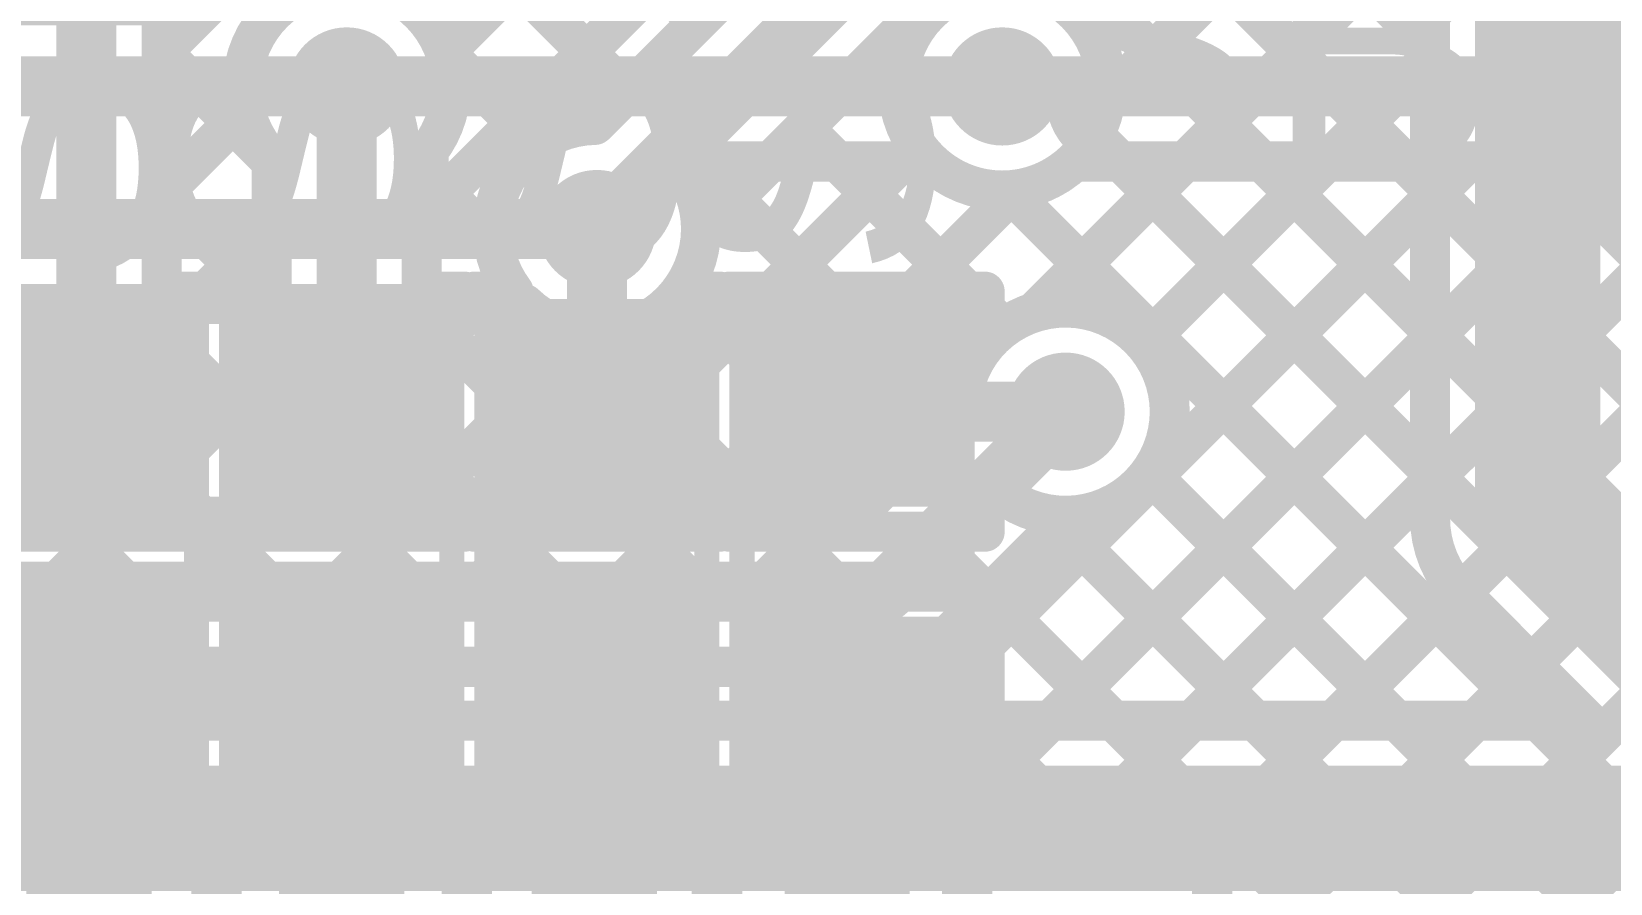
# Model space of a CAD drawing. Header units: millimetres. Extents: x -0.01 to 3.73, y -0.01 to 3.05.
# Drawn here: x 2.636 to 2.9515, y 2.1977 to 2.368 of the extents above; entities that cross this region are included whole.
import ezdxf

# ---------------------------------------------------------------- set-up
doc = ezdxf.new("R2010")
doc.units = ezdxf.units.MM
doc.header["$MEASUREMENT"] = 0
for name, color, linetype in [('BottomLayer', 5, 'Continuous'), ('TopLayer', 1, 'Continuous'), ('TopOverlay', 2, 'Continuous'), ('TopPaste', 8, 'Continuous'), ('TopSolder', 216, 'Continuous'), ('ViaHoleLayer', 16, 'Continuous')]:
    doc.layers.add(name, color=color, linetype=linetype)
doc.styles.add('Arial', font='', dxfattribs={"height": 0.2})
doc.styles.get('Arial').set_extended_font_data('Arial')

# ---------------------------------------------------------------- blocks, each defined once
blk = doc.blocks.new('S______B______24')
at = {"layer": 'TopLayer'}
for points in [[(-0.045, -0.0175), (-0.045, 0.0175), (-0.015, 0.0175), (-0.015, -0.0175)], [(0.015, -0.0175), (0.015, 0.0175), (0.045, 0.0175), (0.045, -0.0175)]]:
    blk.add_hatch(color=1, dxfattribs=at).paths.add_polyline_path(points)
at = {"layer": 'TopPaste'}
for points in [[(-0.045, -0.0175), (-0.045, 0.0175), (-0.015, 0.0175), (-0.015, -0.0175)], [(0.015, -0.0175), (0.015, 0.0175), (0.045, 0.0175), (0.045, -0.0175)]]:
    blk.add_hatch(color=8, dxfattribs=at).paths.add_polyline_path(points)
at = {"layer": 'TopSolder'}
for points in [[(-0.049, -0.0215), (-0.049, 0.0215), (-0.011, 0.0215), (-0.011, -0.0215)], [(0.011, -0.0215), (0.011, 0.0215), (0.049, 0.0215), (0.049, -0.0215)]]:
    blk.add_hatch(color=216, dxfattribs=at).paths.add_polyline_path(points)
at = {"layer": 'TopOverlay', "const_width": 0.005}
for points in [[(-0.05, 0.022), (0.05, 0.022)], [(-0.05, 0.022), (-0.05, -0.022)], [(0.05, 0.022), (0.05, -0.022)], [(-0.05, -0.022), (0.05, -0.022)]]:
    blk.add_lwpolyline(points, dxfattribs=at)
at = {"layer": 'TopOverlay', "const_width": 0.0025}
for points in [[(-0.05125, 0.022, 1), (-0.04875, 0.022, 1)], [(-0.05125, 0.022, 1), (-0.04875, 0.022, 1)], [(0.04875, 0.022, 1), (0.05125, 0.022, 1)], [(0.04875, 0.022, 1), (0.05125, 0.022, 1)], [(-0.05125, -0.022, 1), (-0.04875, -0.022, 1)], [(-0.05125, -0.022, 1), (-0.04875, -0.022, 1)], [(0.04875, -0.022, 1), (0.05125, -0.022, 1)], [(0.04875, -0.022, 1), (0.05125, -0.022, 1)]]:
    blk.add_lwpolyline(points, format="xyb", close=True, dxfattribs=at)
blk = doc.blocks.new('S______B______25')
at = {"layer": 'TopLayer'}
for points in [[(-0.045, -0.0175), (-0.045, 0.0175), (-0.015, 0.0175), (-0.015, -0.0175)], [(0.015, -0.0175), (0.015, 0.0175), (0.045, 0.0175), (0.045, -0.0175)]]:
    blk.add_hatch(color=1, dxfattribs=at).paths.add_polyline_path(points)
at = {"layer": 'TopPaste'}
for points in [[(-0.045, -0.0175), (-0.045, 0.0175), (-0.015, 0.0175), (-0.015, -0.0175)], [(0.015, -0.0175), (0.015, 0.0175), (0.045, 0.0175), (0.045, -0.0175)]]:
    blk.add_hatch(color=8, dxfattribs=at).paths.add_polyline_path(points)
at = {"layer": 'TopSolder'}
for points in [[(-0.049, -0.0215), (-0.049, 0.0215), (-0.011, 0.0215), (-0.011, -0.0215)], [(0.011, -0.0215), (0.011, 0.0215), (0.049, 0.0215), (0.049, -0.0215)]]:
    blk.add_hatch(color=216, dxfattribs=at).paths.add_polyline_path(points)
at = {"layer": 'TopOverlay', "const_width": 0.005}
for points in [[(-0.05, 0.022), (0.05, 0.022)], [(-0.05, 0.022), (-0.05, -0.022)], [(0.05, 0.022), (0.05, -0.022)], [(-0.05, -0.022), (0.05, -0.022)]]:
    blk.add_lwpolyline(points, dxfattribs=at)
at = {"layer": 'TopOverlay', "const_width": 0.0025}
for points in [[(-0.05125, 0.022, 1), (-0.04875, 0.022, 1)], [(-0.05125, 0.022, 1), (-0.04875, 0.022, 1)], [(0.04875, 0.022, 1), (0.05125, 0.022, 1)], [(0.04875, 0.022, 1), (0.05125, 0.022, 1)], [(-0.05125, -0.022, 1), (-0.04875, -0.022, 1)], [(-0.05125, -0.022, 1), (-0.04875, -0.022, 1)], [(0.04875, -0.022, 1), (0.05125, -0.022, 1)], [(0.04875, -0.022, 1), (0.05125, -0.022, 1)]]:
    blk.add_lwpolyline(points, format="xyb", close=True, dxfattribs=at)
blk = doc.blocks.new('S______B______26')
at = {"layer": 'TopLayer'}
for points in [[(-0.045, -0.0175), (-0.045, 0.0175), (-0.015, 0.0175), (-0.015, -0.0175)], [(0.015, -0.0175), (0.015, 0.0175), (0.045, 0.0175), (0.045, -0.0175)]]:
    blk.add_hatch(color=1, dxfattribs=at).paths.add_polyline_path(points)
at = {"layer": 'TopPaste'}
for points in [[(-0.045, -0.0175), (-0.045, 0.0175), (-0.015, 0.0175), (-0.015, -0.0175)], [(0.015, -0.0175), (0.015, 0.0175), (0.045, 0.0175), (0.045, -0.0175)]]:
    blk.add_hatch(color=8, dxfattribs=at).paths.add_polyline_path(points)
at = {"layer": 'TopSolder'}
for points in [[(-0.049, -0.0215), (-0.049, 0.0215), (-0.011, 0.0215), (-0.011, -0.0215)], [(0.011, -0.0215), (0.011, 0.0215), (0.049, 0.0215), (0.049, -0.0215)]]:
    blk.add_hatch(color=216, dxfattribs=at).paths.add_polyline_path(points)
at = {"layer": 'TopOverlay', "const_width": 0.005}
for points in [[(-0.05, 0.022), (0.05, 0.022)], [(-0.05, 0.022), (-0.05, -0.022)], [(0.05, 0.022), (0.05, -0.022)], [(-0.05, -0.022), (0.05, -0.022)]]:
    blk.add_lwpolyline(points, dxfattribs=at)
at = {"layer": 'TopOverlay', "const_width": 0.0025}
for points in [[(-0.05125, 0.022, 1), (-0.04875, 0.022, 1)], [(-0.05125, 0.022, 1), (-0.04875, 0.022, 1)], [(0.04875, 0.022, 1), (0.05125, 0.022, 1)], [(0.04875, 0.022, 1), (0.05125, 0.022, 1)], [(-0.05125, -0.022, 1), (-0.04875, -0.022, 1)], [(-0.05125, -0.022, 1), (-0.04875, -0.022, 1)], [(0.04875, -0.022, 1), (0.05125, -0.022, 1)], [(0.04875, -0.022, 1), (0.05125, -0.022, 1)]]:
    blk.add_lwpolyline(points, format="xyb", close=True, dxfattribs=at)
blk = doc.blocks.new('S______B______27')
at = {"layer": 'TopLayer'}
for points in [[(-0.045, -0.0175), (-0.045, 0.0175), (-0.015, 0.0175), (-0.015, -0.0175)], [(0.015, -0.0175), (0.015, 0.0175), (0.045, 0.0175), (0.045, -0.0175)]]:
    blk.add_hatch(color=1, dxfattribs=at).paths.add_polyline_path(points)
at = {"layer": 'TopPaste'}
for points in [[(-0.045, -0.0175), (-0.045, 0.0175), (-0.015, 0.0175), (-0.015, -0.0175)], [(0.015, -0.0175), (0.015, 0.0175), (0.045, 0.0175), (0.045, -0.0175)]]:
    blk.add_hatch(color=8, dxfattribs=at).paths.add_polyline_path(points)
at = {"layer": 'TopSolder'}
for points in [[(-0.049, -0.0215), (-0.049, 0.0215), (-0.011, 0.0215), (-0.011, -0.0215)], [(0.011, -0.0215), (0.011, 0.0215), (0.049, 0.0215), (0.049, -0.0215)]]:
    blk.add_hatch(color=216, dxfattribs=at).paths.add_polyline_path(points)
at = {"layer": 'TopOverlay', "const_width": 0.005}
for points in [[(-0.05, 0.022), (0.05, 0.022)], [(-0.05, 0.022), (-0.05, -0.022)], [(0.05, 0.022), (0.05, -0.022)], [(-0.05, -0.022), (0.05, -0.022)]]:
    blk.add_lwpolyline(points, dxfattribs=at)
at = {"layer": 'TopOverlay', "const_width": 0.0025}
for points in [[(-0.05125, 0.022, 1), (-0.04875, 0.022, 1)], [(-0.05125, 0.022, 1), (-0.04875, 0.022, 1)], [(0.04875, 0.022, 1), (0.05125, 0.022, 1)], [(0.04875, 0.022, 1), (0.05125, 0.022, 1)], [(-0.05125, -0.022, 1), (-0.04875, -0.022, 1)], [(-0.05125, -0.022, 1), (-0.04875, -0.022, 1)], [(0.04875, -0.022, 1), (0.05125, -0.022, 1)], [(0.04875, -0.022, 1), (0.05125, -0.022, 1)]]:
    blk.add_lwpolyline(points, format="xyb", close=True, dxfattribs=at)
blk = doc.blocks.new('S______B______46')
at = {"layer": 'TopLayer'}
for points in [[(-0.045, -0.0175), (-0.045, 0.0175), (-0.015, 0.0175), (-0.015, -0.0175)], [(0.015, -0.0175), (0.015, 0.0175), (0.045, 0.0175), (0.045, -0.0175)]]:
    blk.add_hatch(color=1, dxfattribs=at).paths.add_polyline_path(points)
at = {"layer": 'TopPaste'}
for points in [[(-0.045, -0.0175), (-0.045, 0.0175), (-0.015, 0.0175), (-0.015, -0.0175)], [(0.015, -0.0175), (0.015, 0.0175), (0.045, 0.0175), (0.045, -0.0175)]]:
    blk.add_hatch(color=8, dxfattribs=at).paths.add_polyline_path(points)
at = {"layer": 'TopSolder'}
for points in [[(-0.049, -0.0215), (-0.049, 0.0215), (-0.011, 0.0215), (-0.011, -0.0215)], [(0.011, -0.0215), (0.011, 0.0215), (0.049, 0.0215), (0.049, -0.0215)]]:
    blk.add_hatch(color=216, dxfattribs=at).paths.add_polyline_path(points)
at = {"layer": 'TopOverlay', "const_width": 0.005}
for points in [[(0.05, 0.022), (-0.05, 0.022)], [(-0.05, 0.022), (-0.05, -0.022)], [(0.05, 0.022), (0.05, -0.022)], [(0.05, -0.022), (-0.05, -0.022)]]:
    blk.add_lwpolyline(points, dxfattribs=at)
at = {"layer": 'TopOverlay', "const_width": 0.0025}
for points in [[(-0.05125, 0.022, 1), (-0.04875, 0.022, 1)], [(-0.05125, 0.022, 1), (-0.04875, 0.022, 1)], [(0.04875, 0.022, 1), (0.05125, 0.022, 1)], [(0.04875, 0.022, 1), (0.05125, 0.022, 1)], [(-0.05125, -0.022, 1), (-0.04875, -0.022, 1)], [(-0.05125, -0.022, 1), (-0.04875, -0.022, 1)], [(0.04875, -0.022, 1), (0.05125, -0.022, 1)], [(0.04875, -0.022, 1), (0.05125, -0.022, 1)]]:
    blk.add_lwpolyline(points, format="xyb", close=True, dxfattribs=at)

msp = doc.modelspace()

# ---------------------------------------------------------------- hatches: boundary and pattern name
at = {"layer": 'BottomLayer'}
h = msp.add_hatch(color=5, dxfattribs=at)
edge = h.paths.add_edge_path()
edge.add_arc((2.699, 2.357), 0.01181, 0, 360)
h = msp.add_hatch(color=5, dxfattribs=at)
edge = h.paths.add_edge_path()
edge.add_arc((2.83, 2.357), 0.01181, 0, 360)
h = msp.add_hatch(color=5, dxfattribs=at)
edge = h.paths.add_edge_path()
edge.add_arc((2.749, 2.3285), 0.01181, 0, 360)
h = msp.add_hatch(color=5, dxfattribs=at)
edge = h.paths.add_edge_path()
edge.add_arc((2.84267, 2.292), 0.01181, 0, 360)
at = {"layer": 'TopLayer'}
h = msp.add_hatch(color=1, dxfattribs=at)
edge = h.paths.add_edge_path()
edge.add_arc((2.699, 2.357), 0.01181, 0, 360)
h = msp.add_hatch(color=1, dxfattribs=at)
edge = h.paths.add_edge_path()
edge.add_arc((2.83, 2.357), 0.01181, 0, 360)
h = msp.add_hatch(color=1, dxfattribs=at)
edge = h.paths.add_edge_path()
edge.add_arc((2.749, 2.3285), 0.01181, 0, 360)
h = msp.add_hatch(color=1, dxfattribs=at)
edge = h.paths.add_edge_path()
edge.add_arc((2.84267, 2.292), 0.01181, 0, 360)
at = {"layer": 'ViaHoleLayer'}
h = msp.add_hatch(color=16, dxfattribs=at)
edge = h.paths.add_edge_path()
edge.add_arc((2.699, 2.357), 0.00591, 0, 360)
h = msp.add_hatch(color=16, dxfattribs=at)
edge = h.paths.add_edge_path()
edge.add_arc((2.83, 2.357), 0.00591, 0, 360)
h = msp.add_hatch(color=16, dxfattribs=at)
edge = h.paths.add_edge_path()
edge.add_arc((2.749, 2.3285), 0.00591, 0, 360)
h = msp.add_hatch(color=16, dxfattribs=at)
edge = h.paths.add_edge_path()
edge.add_arc((2.84267, 2.292), 0.00591, 0, 360)

# ---------------------------------------------------------------- linework, layer by layer
at = {"layer": 'BottomLayer'}
for points, const_width in [([(2.6195, 2.66099), (2.9155, 2.36499)], 0.008), ([(2.61558, 2.63663), (2.9155, 2.33671)], 0.008), ([(2.60166, 2.62226), (2.9155, 2.30842)], 0.008), ([(2.937, 2.27072), (2.937, 2.559)], 0.025), ([(2.9155, 2.27072), (2.9155, 2.55009)], 0.008), ([(2.85065, 2.35438), (2.9155, 2.41924)], 0.008), ([(2.83639, 2.31184), (2.9155, 2.39095)], 0.008), ([(2.85843, 2.30559), (2.9155, 2.36267)], 0.008), ([(2.266, 2.357), (2.699, 2.357)], 0.012), ([(2.699, 2.357), (2.83, 2.357)], 0.012), ([(2.84839, 2.34725), (2.9155, 2.28014)], 0.008), ([(2.73898, 2.271), (2.80998, 2.342)], 0.008), ([(2.76484, 2.342), (2.81557, 2.342)], 0.008), ([(2.76879, 2.342), (2.82012, 2.29067)], 0.008), ([(2.76975, 2.33006), (2.7817, 2.342)], 0.008), ([(2.79707, 2.342), (2.83032, 2.30875)], 0.008), ([(2.76726, 2.271), (2.83262, 2.33635)], 0.008), ([(2.81134, 2.23022), (2.9155, 2.33438)], 0.008), ([(2.83113, 2.33622), (2.93713, 2.23022)], 0.008), ([(2.137, 2.3285), (2.749, 2.3285)], 0.012), ([(2.766, 2.3165), (2.80598, 2.27652)], 0.008), ([(2.15143, 2.3135), (2.73457, 2.3135)], 0.008), ([(2.59756, 2.271), (2.64006, 2.3135)], 0.008), ([(2.5993, 2.3135), (2.6418, 2.271)], 0.008), ([(2.62584, 2.271), (2.66834, 2.3135)], 0.008), ([(2.62758, 2.3135), (2.67008, 2.271)], 0.008), ([(2.65413, 2.271), (2.69663, 2.3135)], 0.008), ([(2.65586, 2.3135), (2.69836, 2.271)], 0.008), ([(2.68241, 2.271), (2.72491, 2.3135)], 0.008), ([(2.68415, 2.3135), (2.72665, 2.271)], 0.008), ([(2.71243, 2.3135), (2.75493, 2.271)], 0.008), ([(2.7107, 2.271), (2.74744, 2.30775)], 0.008), ([(2.74636, 2.30786), (2.78322, 2.271)], 0.008), ([(2.83963, 2.23022), (2.9155, 2.3061)], 0.008), ([(2.79555, 2.271), (2.82282, 2.29828)], 0.008), ([(2.80667, 2.256), (2.84267, 2.292)], 0.012), ([(2.80045, 2.271), (2.82186, 2.29241)], 0.008), ([(2.85942, 2.27965), (2.90884, 2.23022)], 0.008), ([(2.86791, 2.23022), (2.9155, 2.27781)], 0.008), ([(2.937, 2.27072), (2.999, 2.20872)], 0.025), ([(2.1998, 2.271), (2.80045, 2.271)], 0.008), ([(2.81728, 2.2454), (2.84307, 2.27119)], 0.008), ([(2.84133, 2.26945), (2.88056, 2.23022)], 0.008), ([(2.11567, 2.256), (2.80667, 2.256)], 0.012), ([(2.82719, 2.25531), (2.85228, 2.23022)], 0.008), ([(2.89619, 2.23022), (2.92165, 2.25568)], 0.008), ([(2.9218, 2.25552), (2.94709, 2.23022)], 0.008), ([(2.11567, 2.241), (2.80667, 2.241)], 0.008), ([(2.64164, 2.23022), (2.65241, 2.241)], 0.008), ([(2.64351, 2.241), (2.65429, 2.23022)], 0.008), ([(2.66992, 2.23022), (2.6807, 2.241)], 0.008), ([(2.67179, 2.241), (2.68257, 2.23022)], 0.008), ([(2.6982, 2.23022), (2.70898, 2.241)], 0.008), ([(2.70008, 2.241), (2.71085, 2.23022)], 0.008), ([(2.72649, 2.23022), (2.73726, 2.241)], 0.008), ([(2.72836, 2.241), (2.73914, 2.23022)], 0.008), ([(2.75477, 2.23022), (2.76555, 2.241)], 0.008), ([(2.75665, 2.241), (2.76742, 2.23022)], 0.008), ([(2.78306, 2.23022), (2.79383, 2.241)], 0.008), ([(2.78493, 2.241), (2.79571, 2.23022)], 0.008), ([(2.81217, 2.24205), (2.82399, 2.23022)], 0.008), ([(2.92448, 2.23022), (2.93579, 2.24153)], 0.008), ([(2.49372, 2.23022), (2.94709, 2.23022)], 0.008), ([(2.49372, 2.20872), (2.999, 2.20872)], 0.025)]:
    msp.add_lwpolyline(points, dxfattribs=dict(at, const_width=const_width))
at = {"layer": 'BottomLayer', "const_width": 0.008}
for points in [[(2.81557, 2.372, -0.661143), (2.85081, 2.357)], [(2.85081, 2.357, -0.661143), (2.81557, 2.342)], [(2.76484, 2.342, -0.178322), (2.76981, 2.3285)], [(2.76981, 2.3285, -0.661143), (2.73457, 2.3135)], [(2.82186, 2.29241, -0.990288), (2.86348, 2.292)], [(2.86348, 2.292, -0.408508), (2.84307, 2.27119)], [(2.9218, 2.25552, -0.198912), (2.9155, 2.27072)], [(2.9218, 2.25552, -0.198912), (2.9155, 2.27072)], [(2.81727, 2.24539, -0.198764), (2.80667, 2.241)], [(2.81727, 2.24539, -0.198912), (2.80667, 2.241)]]:
    msp.add_lwpolyline(points, format="xyb", dxfattribs=at)
at = {"layer": 'BottomLayer'}
for points, const_width in [([(2.9135, 2.36499, 1), (2.9175, 2.36499, 1)], 0.004), ([(2.9135, 2.36267, 1), (2.9175, 2.36267, 1)], 0.004), ([(2.696, 2.357, 1), (2.702, 2.357, 1)], 0.006), ([(2.696, 2.357, 1), (2.702, 2.357, 1)], 0.006), ([(2.827, 2.357, 1), (2.833, 2.357, 1)], 0.006), ([(2.84881, 2.357, 1), (2.85281, 2.357, 1)], 0.004), ([(2.84881, 2.357, 1), (2.85281, 2.357, 1)], 0.004), ([(2.84865, 2.35438, 1), (2.85265, 2.35438, 1)], 0.004), ([(2.84639, 2.34725, 1), (2.85039, 2.34725, 1)], 0.004), ([(2.76284, 2.342, 1), (2.76684, 2.342, 1)], 0.004), ([(2.76284, 2.342, 1), (2.76684, 2.342, 1)], 0.004), ([(2.76679, 2.342, 1), (2.77079, 2.342, 1)], 0.004), ([(2.7797, 2.342, 1), (2.7837, 2.342, 1)], 0.004), ([(2.79507, 2.342, 1), (2.79907, 2.342, 1)], 0.004), ([(2.80798, 2.342, 1), (2.81198, 2.342, 1)], 0.004), ([(2.81357, 2.342, 1), (2.81757, 2.342, 1)], 0.004), ([(2.81357, 2.342, 1), (2.81757, 2.342, 1)], 0.004), ([(2.82913, 2.33622, 1), (2.83313, 2.33622, 1)], 0.004), ([(2.83062, 2.33635, 1), (2.83462, 2.33635, 1)], 0.004), ([(2.9135, 2.33671, 1), (2.9175, 2.33671, 1)], 0.004), ([(2.9135, 2.33438, 1), (2.9175, 2.33438, 1)], 0.004), ([(2.746, 2.3285, 1), (2.752, 2.3285, 1)], 0.006), ([(2.76775, 2.33006, 1), (2.77175, 2.33006, 1)], 0.004), ([(2.76781, 2.3285, 1), (2.77181, 2.3285, 1)], 0.004), ([(2.76781, 2.3285, 1), (2.77181, 2.3285, 1)], 0.004), ([(2.764, 2.3165, 1), (2.768, 2.3165, 1)], 0.004), ([(2.63806, 2.3135, 1), (2.64206, 2.3135, 1)], 0.004), ([(2.65386, 2.3135, 1), (2.65786, 2.3135, 1)], 0.004), ([(2.66634, 2.3135, 1), (2.67034, 2.3135, 1)], 0.004), ([(2.68215, 2.3135, 1), (2.68615, 2.3135, 1)], 0.004), ([(2.69463, 2.3135, 1), (2.69863, 2.3135, 1)], 0.004), ([(2.71043, 2.3135, 1), (2.71443, 2.3135, 1)], 0.004), ([(2.72291, 2.3135, 1), (2.72691, 2.3135, 1)], 0.004), ([(2.73257, 2.3135, 1), (2.73657, 2.3135, 1)], 0.004), ([(2.73257, 2.3135, 1), (2.73657, 2.3135, 1)], 0.004), ([(2.82832, 2.30875, 1), (2.83232, 2.30875, 1)], 0.004), ([(2.83439, 2.31184, 1), (2.83839, 2.31184, 1)], 0.004), ([(2.74436, 2.30786, 1), (2.74836, 2.30786, 1)], 0.004), ([(2.74544, 2.30775, 1), (2.74944, 2.30775, 1)], 0.004), ([(2.85643, 2.30559, 1), (2.86043, 2.30559, 1)], 0.004), ([(2.9135, 2.30842, 1), (2.9175, 2.30842, 1)], 0.004), ([(2.9135, 2.3061, 1), (2.9175, 2.3061, 1)], 0.004), ([(2.82082, 2.29828, 1), (2.82482, 2.29828, 1)], 0.004), ([(2.83967, 2.292, 1), (2.84567, 2.292, 1)], 0.006), ([(2.81812, 2.29067, 1), (2.82212, 2.29067, 1)], 0.004), ([(2.81986, 2.29241, 1), (2.82386, 2.29241, 1)], 0.004), ([(2.81986, 2.29241, 1), (2.82386, 2.29241, 1)], 0.004), ([(2.86148, 2.292, 1), (2.86548, 2.292, 1)], 0.004), ([(2.86148, 2.292, 1), (2.86548, 2.292, 1)], 0.004), ([(2.85742, 2.27965, 1), (2.86142, 2.27965, 1)], 0.004), ([(2.9135, 2.28014, 1), (2.9175, 2.28014, 1)], 0.004), ([(2.9135, 2.27781, 1), (2.9175, 2.27781, 1)], 0.004), ([(2.93075, 2.27072, 1), (2.94325, 2.27072, 1)], 0.0125), ([(2.93075, 2.27072, 1), (2.94325, 2.27072, 1)], 0.0125), ([(2.80398, 2.27652, 1), (2.80798, 2.27652, 1)], 0.004), ([(2.63979, 2.271, 1), (2.64379, 2.271, 1)], 0.004), ([(2.65213, 2.271, 1), (2.65613, 2.271, 1)], 0.004), ([(2.66808, 2.271, 1), (2.67208, 2.271, 1)], 0.004), ([(2.68041, 2.271, 1), (2.68441, 2.271, 1)], 0.004), ([(2.69636, 2.271, 1), (2.70036, 2.271, 1)], 0.004), ([(2.7087, 2.271, 1), (2.7127, 2.271, 1)], 0.004), ([(2.72465, 2.271, 1), (2.72865, 2.271, 1)], 0.004), ([(2.73698, 2.271, 1), (2.74098, 2.271, 1)], 0.004), ([(2.75293, 2.271, 1), (2.75693, 2.271, 1)], 0.004), ([(2.76526, 2.271, 1), (2.76926, 2.271, 1)], 0.004), ([(2.78122, 2.271, 1), (2.78522, 2.271, 1)], 0.004), ([(2.79355, 2.271, 1), (2.79755, 2.271, 1)], 0.004), ([(2.79845, 2.271, 1), (2.80245, 2.271, 1)], 0.004), ([(2.79845, 2.271, 1), (2.80245, 2.271, 1)], 0.004), ([(2.84107, 2.27119, 1), (2.84507, 2.27119, 1)], 0.004), ([(2.84107, 2.27119, 1), (2.84507, 2.27119, 1)], 0.004), ([(2.83933, 2.26945, 1), (2.84333, 2.26945, 1)], 0.004), ([(2.9135, 2.27072, 1), (2.9175, 2.27072, 1)], 0.004), ([(2.9135, 2.27072, 1), (2.9175, 2.27072, 1)], 0.004), ([(2.9135, 2.27072, 1), (2.9175, 2.27072, 1)], 0.004), ([(2.80367, 2.256, 1), (2.80967, 2.256, 1)], 0.006), ([(2.80367, 2.256, 1), (2.80967, 2.256, 1)], 0.006), ([(2.82519, 2.25531, 1), (2.82919, 2.25531, 1)], 0.004), ([(2.91965, 2.25568, 1), (2.92365, 2.25568, 1)], 0.004), ([(2.9198, 2.25552, 1), (2.9238, 2.25552, 1)], 0.004), ([(2.9198, 2.25552, 1), (2.9238, 2.25552, 1)], 0.004), ([(2.9198, 2.25552, 1), (2.9238, 2.25552, 1)], 0.004), ([(2.81527, 2.24539, 1), (2.81927, 2.24539, 1)], 0.004), ([(2.81527, 2.24539, 1), (2.81927, 2.24539, 1)], 0.004), ([(2.81528, 2.2454, 1), (2.81928, 2.2454, 1)], 0.004), ([(2.64151, 2.241, 1), (2.64551, 2.241, 1)], 0.004), ([(2.65041, 2.241, 1), (2.65441, 2.241, 1)], 0.004), ([(2.6698, 2.241, 1), (2.6738, 2.241, 1)], 0.004), ([(2.6787, 2.241, 1), (2.6827, 2.241, 1)], 0.004), ([(2.69808, 2.241, 1), (2.70208, 2.241, 1)], 0.004), ([(2.70698, 2.241, 1), (2.71098, 2.241, 1)], 0.004), ([(2.72636, 2.241, 1), (2.73036, 2.241, 1)], 0.004), ([(2.73526, 2.241, 1), (2.73926, 2.241, 1)], 0.004), ([(2.75465, 2.241, 1), (2.75865, 2.241, 1)], 0.004), ([(2.76355, 2.241, 1), (2.76755, 2.241, 1)], 0.004), ([(2.78293, 2.241, 1), (2.78693, 2.241, 1)], 0.004), ([(2.79183, 2.241, 1), (2.79583, 2.241, 1)], 0.004), ([(2.80467, 2.241, 1), (2.80867, 2.241, 1)], 0.004), ([(2.80467, 2.241, 1), (2.80867, 2.241, 1)], 0.004), ([(2.80467, 2.241, 1), (2.80867, 2.241, 1)], 0.004), ([(2.81017, 2.24205, 1), (2.81417, 2.24205, 1)], 0.004), ([(2.93379, 2.24153, 1), (2.93779, 2.24153, 1)], 0.004), ([(2.63964, 2.23022, 1), (2.64364, 2.23022, 1)], 0.004), ([(2.65229, 2.23022, 1), (2.65629, 2.23022, 1)], 0.004), ([(2.66792, 2.23022, 1), (2.67192, 2.23022, 1)], 0.004), ([(2.68057, 2.23022, 1), (2.68457, 2.23022, 1)], 0.004), ([(2.6962, 2.23022, 1), (2.7002, 2.23022, 1)], 0.004), ([(2.70885, 2.23022, 1), (2.71285, 2.23022, 1)], 0.004), ([(2.72449, 2.23022, 1), (2.72849, 2.23022, 1)], 0.004), ([(2.73714, 2.23022, 1), (2.74114, 2.23022, 1)], 0.004), ([(2.75277, 2.23022, 1), (2.75677, 2.23022, 1)], 0.004), ([(2.76542, 2.23022, 1), (2.76942, 2.23022, 1)], 0.004), ([(2.78106, 2.23022, 1), (2.78506, 2.23022, 1)], 0.004), ([(2.79371, 2.23022, 1), (2.79771, 2.23022, 1)], 0.004), ([(2.80934, 2.23022, 1), (2.81334, 2.23022, 1)], 0.004), ([(2.82199, 2.23022, 1), (2.82599, 2.23022, 1)], 0.004), ([(2.83763, 2.23022, 1), (2.84163, 2.23022, 1)], 0.004), ([(2.85028, 2.23022, 1), (2.85428, 2.23022, 1)], 0.004), ([(2.86591, 2.23022, 1), (2.86991, 2.23022, 1)], 0.004), ([(2.87856, 2.23022, 1), (2.88256, 2.23022, 1)], 0.004), ([(2.89419, 2.23022, 1), (2.89819, 2.23022, 1)], 0.004), ([(2.90685, 2.23022, 1), (2.91085, 2.23022, 1)], 0.004), ([(2.92248, 2.23022, 1), (2.92648, 2.23022, 1)], 0.004), ([(2.93513, 2.23022, 1), (2.93913, 2.23022, 1)], 0.004), ([(2.94509, 2.23022, 1), (2.94909, 2.23022, 1)], 0.004), ([(2.94509, 2.23022, 1), (2.94909, 2.23022, 1)], 0.004)]:
    msp.add_lwpolyline(points, format="xyb", close=True, dxfattribs=dict(at, const_width=const_width))
at = {"layer": 'TopLayer'}
for points, const_width in [([(2.48979, 2.621), (2.75504, 2.35575)], 0.008), ([(2.51807, 2.621), (2.76918, 2.36989)], 0.008), ([(2.662, 2.36373), (2.88653, 2.58826)], 0.008), ([(2.71866, 2.36382), (2.91481, 2.55997)], 0.008), ([(2.714, 2.33087), (2.92896, 2.54583)], 0.008), ([(2.74859, 2.34931), (2.81789, 2.4186)], 0.008), ([(2.749, 2.3285), (2.8285, 2.408)], 0.012), ([(2.647, 2.292), (2.647, 2.393)], 0.012), ([(2.662, 2.316), (2.662, 2.393)], 0.008), ([(2.662, 2.39222), (2.68342, 2.3708)], 0.008), ([(2.76981, 2.32809), (2.83471, 2.393)], 0.008), ([(2.662, 2.36393), (2.684, 2.34193)], 0.008), ([(2.71865, 2.36385), (2.737, 2.3455)], 0.008), ([(2.80453, 2.36282), (2.80922, 2.35813)], 0.008), ([(2.699, 2.293), (2.699, 2.357)], 0.012), ([(2.83, 2.357), (2.971, 2.357)], 0.012), ([(2.662, 2.33544), (2.67875, 2.35219)], 0.008), ([(2.79039, 2.34868), (2.82307, 2.316)], 0.008), ([(2.78398, 2.316), (2.81299, 2.34501)], 0.008), ([(2.684, 2.316), (2.684, 2.34257)], 0.008), ([(2.714, 2.316), (2.714, 2.34257)], 0.008), ([(2.8265, 2.24538), (2.92312, 2.342)], 0.008), ([(2.83639, 2.31184), (2.86655, 2.342)], 0.008), ([(2.84443, 2.342), (2.947, 2.342)], 0.008), ([(2.85364, 2.342), (3.23314, 1.9625)], 0.008), ([(2.85843, 2.30559), (2.89483, 2.342)], 0.008), ([(2.86858, 2.20261), (3.007, 2.34103)], 0.008), ([(2.88192, 2.342), (3.26142, 1.9625)], 0.008), ([(2.91021, 2.342), (3.28971, 1.9625)], 0.008), ([(2.93849, 2.342), (2.947, 2.33349)], 0.008), ([(2.947, 2.3305), (2.947, 2.342)], 0.008), ([(2.714, 2.34022), (2.72836, 2.32586)], 0.008), ([(2.8265, 2.2171), (2.947, 2.3376)], 0.008), ([(2.662, 2.33565), (2.68165, 2.316)], 0.008), ([(2.77625, 2.33454), (2.79479, 2.316)], 0.008), ([(2.81226, 2.316), (2.83262, 2.33635)], 0.008), ([(2.83113, 2.33622), (3.20485, 1.9625)], 0.008), ([(2.947, 2.33349), (2.94999, 2.3305)], 0.008), ([(2.67084, 2.316), (2.684, 2.32916)], 0.008), ([(2.749, 2.292), (2.749, 2.3285)], 0.012), ([(2.84029, 2.20261), (2.96819, 2.3305)], 0.008), ([(2.947, 2.3305), (2.995, 2.3305)], 0.008), ([(2.94999, 2.3305), (3.31799, 1.9625)], 0.008), ([(2.72741, 2.316), (2.73046, 2.31905)], 0.008), ([(2.662, 2.316), (2.6715, 2.316)], 0.008), ([(2.6735, 2.316), (2.684, 2.316)], 0.008), ([(2.714, 2.316), (2.7225, 2.316)], 0.008), ([(2.7245, 2.316), (2.73236, 2.316)], 0.008), ([(2.76564, 2.316), (2.7735, 2.316)], 0.008), ([(2.7755, 2.316), (2.8265, 2.316)], 0.008), ([(2.82307, 2.316), (2.8265, 2.31257)], 0.008), ([(2.8265, 2.307), (2.8265, 2.316)], 0.008), ([(2.87196, 2.17771), (3.01033, 2.31608)], 0.008), ([(2.8265, 2.31257), (2.83032, 2.30875)], 0.008), ([(2.698, 2.292), (2.699, 2.293)], 0.025), ([(2.87196, 2.14942), (3.02257, 2.30003)], 0.008), ([(2.8, 2.292), (2.84267, 2.292)], 0.012), ([(2.71332, 1.9625), (3.03671, 2.28589)], 0.008), ([(2.85942, 2.27965), (3.17657, 1.9625)], 0.008), ([(2.8265, 2.268), (2.8265, 2.277)], 0.008), ([(2.8265, 2.27367), (2.82907, 2.27624)], 0.008), ([(2.83933, 2.27146), (3.14829, 1.9625)], 0.008), ([(2.6205, 2.268), (2.6715, 2.268)], 0.008), ([(2.63913, 2.256), (2.65113, 2.268)], 0.008), ([(2.64479, 2.268), (2.65679, 2.256)], 0.008), ([(2.66741, 2.256), (2.67941, 2.268)], 0.008), ([(2.67308, 2.268), (2.68508, 2.256)], 0.008), ([(2.6735, 2.268), (2.7225, 2.268)], 0.008), ([(2.6957, 2.256), (2.7077, 2.268)], 0.008), ([(2.70136, 2.268), (2.71336, 2.256)], 0.008), ([(2.72398, 2.256), (2.73598, 2.268)], 0.008), ([(2.7245, 2.268), (2.7735, 2.268)], 0.008), ([(2.72965, 2.268), (2.74165, 2.256)], 0.008), ([(2.75226, 2.256), (2.76426, 2.268)], 0.008), ([(2.75793, 2.268), (2.76993, 2.256)], 0.008), ([(2.7755, 2.268), (2.8265, 2.268)], 0.008), ([(2.78055, 2.256), (2.79255, 2.268)], 0.008), ([(2.78622, 2.268), (2.79822, 2.256)], 0.008), ([(2.80883, 2.256), (2.82083, 2.268)], 0.008), ([(2.8145, 2.268), (3.12, 1.9625)], 0.008), ([(2.6205, 2.256), (2.6715, 2.256)], 0.008), ([(2.6735, 2.256), (2.7225, 2.256)], 0.008), ([(2.7245, 2.256), (2.7735, 2.256)], 0.008), ([(2.7755, 2.256), (2.8265, 2.256)], 0.008), ([(2.8265, 2.208), (2.8265, 2.256)], 0.008), ([(2.647, 2.232), (2.6475, 2.2315)], 0.025), ([(2.6475, 2.16911), (2.6475, 2.2315)], 0.025), ([(2.698, 2.16861), (2.698, 2.232)], 0.025), ([(2.7485, 2.2315), (2.749, 2.232)], 0.025), ([(2.7485, 2.16911), (2.7485, 2.2315)], 0.025), ([(2.799, 2.231), (2.8, 2.232)], 0.025), ([(2.799, 2.16961), (2.799, 2.231)], 0.025), ([(2.8265, 2.22772), (2.85161, 2.20261)], 0.008), ([(2.669, 2.20261), (2.669, 2.208)], 0.008), ([(2.67059, 2.20261), (2.67598, 2.208)], 0.008), ([(2.6765, 2.20261), (2.6765, 2.208)], 0.008), ([(2.7195, 2.20261), (2.7195, 2.208)], 0.008), ([(2.727, 2.20261), (2.727, 2.208)], 0.008), ([(2.77, 2.208), (2.7735, 2.208)], 0.008), ([(2.77, 2.20261), (2.77, 2.208)], 0.008), ([(2.7775, 2.20261), (2.7775, 2.208)], 0.008), ([(2.8205, 2.208), (2.8265, 2.208)], 0.008), ([(2.8205, 2.20261), (2.8205, 2.208)], 0.008), ([(2.8205, 2.20543), (2.82404, 2.20189)], 0.008), ([(2.67196, 2.13461), (2.67196, 2.20261)], 0.008), ([(2.67404, 2.13461), (2.67404, 2.20261)], 0.008), ([(2.72196, 2.13461), (2.72196, 2.20261)], 0.008), ([(2.72404, 2.13461), (2.72404, 2.20261)], 0.008), ([(2.77196, 2.13461), (2.77196, 2.20261)], 0.008), ([(2.77404, 2.20261), (2.7775, 2.20261)], 0.008), ([(2.77404, 2.13461), (2.77404, 2.20261)], 0.008), ([(2.82196, 2.13461), (2.82196, 2.20261)], 0.008), ([(2.82404, 2.20261), (2.87196, 2.20261)], 0.008), ([(2.82404, 2.13461), (2.82404, 2.20261)], 0.008), ([(2.87196, 2.13461), (2.87196, 2.20261)], 0.008)]:
    msp.add_lwpolyline(points, dxfattribs=dict(at, const_width=const_width))
at = {"layer": 'TopLayer', "const_width": 0.008}
for points in [[(2.684, 2.34257, -1.480911), (2.71981, 2.357)], [(2.84443, 2.342, -2.349106), (2.84443, 2.372)], [(2.71981, 2.357, -0.193845), (2.714, 2.34257)], [(2.73236, 2.316, -0.611587), (2.74859, 2.34931)], [(2.76981, 2.32809, -0.15748), (2.76564, 2.316)], [(2.82824, 2.307, -0.661143), (2.86348, 2.292)], [(2.86348, 2.292, -0.661143), (2.82824, 2.277)]]:
    msp.add_lwpolyline(points, format="xyb", dxfattribs=at)
at = {"layer": 'TopLayer'}
for points, const_width in [([(2.68142, 2.3708, 1), (2.68542, 2.3708, 1)], 0.004), ([(2.76718, 2.36989, 1), (2.77118, 2.36989, 1)], 0.004), ([(2.66, 2.36393, 1), (2.664, 2.36393, 1)], 0.004), ([(2.66, 2.36373, 1), (2.664, 2.36373, 1)], 0.004), ([(2.71665, 2.36385, 1), (2.72065, 2.36385, 1)], 0.004), ([(2.71666, 2.36382, 1), (2.72066, 2.36382, 1)], 0.004), ([(2.80253, 2.36282, 1), (2.80653, 2.36282, 1)], 0.004), ([(2.696, 2.357, 1), (2.702, 2.357, 1)], 0.006), ([(2.71781, 2.357, 1), (2.72181, 2.357, 1)], 0.004), ([(2.71781, 2.357, 1), (2.72181, 2.357, 1)], 0.004), ([(2.80722, 2.35813, 1), (2.81122, 2.35813, 1)], 0.004), ([(2.827, 2.357, 1), (2.833, 2.357, 1)], 0.006), ([(2.75304, 2.35575, 1), (2.75704, 2.35575, 1)], 0.004), ([(2.67675, 2.35219, 1), (2.68075, 2.35219, 1)], 0.004), ([(2.74659, 2.34931, 1), (2.75059, 2.34931, 1)], 0.004), ([(2.74659, 2.34931, 1), (2.75059, 2.34931, 1)], 0.004), ([(2.78839, 2.34868, 1), (2.79239, 2.34868, 1)], 0.004), ([(2.735, 2.3455, 1), (2.739, 2.3455, 1)], 0.004), ([(2.81099, 2.34501, 1), (2.81499, 2.34501, 1)], 0.004), ([(2.682, 2.34257, 1), (2.686, 2.34257, 1)], 0.004), ([(2.682, 2.34257, 1), (2.686, 2.34257, 1)], 0.004), ([(2.682, 2.34193, 1), (2.686, 2.34193, 1)], 0.004), ([(2.712, 2.34257, 1), (2.716, 2.34257, 1)], 0.004), ([(2.712, 2.34257, 1), (2.716, 2.34257, 1)], 0.004), ([(2.84243, 2.342, 1), (2.84643, 2.342, 1)], 0.004), ([(2.84243, 2.342, 1), (2.84643, 2.342, 1)], 0.004), ([(2.85164, 2.342, 1), (2.85564, 2.342, 1)], 0.004), ([(2.86455, 2.342, 1), (2.86855, 2.342, 1)], 0.004), ([(2.87992, 2.342, 1), (2.88392, 2.342, 1)], 0.004), ([(2.89283, 2.342, 1), (2.89683, 2.342, 1)], 0.004), ([(2.90821, 2.342, 1), (2.91221, 2.342, 1)], 0.004), ([(2.92112, 2.342, 1), (2.92512, 2.342, 1)], 0.004), ([(2.93649, 2.342, 1), (2.94049, 2.342, 1)], 0.004), ([(2.945, 2.342, 1), (2.949, 2.342, 1)], 0.004), ([(2.945, 2.342, 1), (2.949, 2.342, 1)], 0.004), ([(2.712, 2.34022, 1), (2.716, 2.34022, 1)], 0.004), ([(2.945, 2.3376, 1), (2.949, 2.3376, 1)], 0.004), ([(2.66, 2.33565, 1), (2.664, 2.33565, 1)], 0.004), ([(2.66, 2.33544, 1), (2.664, 2.33544, 1)], 0.004), ([(2.77425, 2.33454, 1), (2.77825, 2.33454, 1)], 0.004), ([(2.82913, 2.33622, 1), (2.83313, 2.33622, 1)], 0.004), ([(2.83062, 2.33635, 1), (2.83462, 2.33635, 1)], 0.004), ([(2.712, 2.33087, 1), (2.716, 2.33087, 1)], 0.004), ([(2.945, 2.33349, 1), (2.949, 2.33349, 1)], 0.004), ([(2.945, 2.33349, 1), (2.949, 2.33349, 1)], 0.004), ([(2.682, 2.32916, 1), (2.686, 2.32916, 1)], 0.004), ([(2.746, 2.3285, 1), (2.752, 2.3285, 1)], 0.006), ([(2.746, 2.3285, 1), (2.752, 2.3285, 1)], 0.006), ([(2.76781, 2.32809, 1), (2.77181, 2.32809, 1)], 0.004), ([(2.76781, 2.32809, 1), (2.77181, 2.32809, 1)], 0.004), ([(2.945, 2.3305, 1), (2.949, 2.3305, 1)], 0.004), ([(2.945, 2.3305, 1), (2.949, 2.3305, 1)], 0.004), ([(2.94799, 2.3305, 1), (2.95199, 2.3305, 1)], 0.004), ([(2.94799, 2.3305, 1), (2.95199, 2.3305, 1)], 0.004), ([(2.72636, 2.32586, 1), (2.73036, 2.32586, 1)], 0.004), ([(2.72846, 2.31905, 1), (2.73246, 2.31905, 1)], 0.004), ([(2.66, 2.316, 1), (2.664, 2.316, 1)], 0.004), ([(2.66, 2.316, 1), (2.664, 2.316, 1)], 0.004), ([(2.66884, 2.316, 1), (2.67284, 2.316, 1)], 0.004), ([(2.6695, 2.316, 1), (2.6735, 2.316, 1)], 0.004), ([(2.6715, 2.316, 1), (2.6755, 2.316, 1)], 0.004), ([(2.67965, 2.316, 1), (2.68365, 2.316, 1)], 0.004), ([(2.682, 2.316, 1), (2.686, 2.316, 1)], 0.004), ([(2.682, 2.316, 1), (2.686, 2.316, 1)], 0.004), ([(2.712, 2.316, 1), (2.716, 2.316, 1)], 0.004), ([(2.712, 2.316, 1), (2.716, 2.316, 1)], 0.004), ([(2.7205, 2.316, 1), (2.7245, 2.316, 1)], 0.004), ([(2.7225, 2.316, 1), (2.7265, 2.316, 1)], 0.004), ([(2.72541, 2.316, 1), (2.72941, 2.316, 1)], 0.004), ([(2.73036, 2.316, 1), (2.73436, 2.316, 1)], 0.004), ([(2.73036, 2.316, 1), (2.73436, 2.316, 1)], 0.004), ([(2.76364, 2.316, 1), (2.76764, 2.316, 1)], 0.004), ([(2.76364, 2.316, 1), (2.76764, 2.316, 1)], 0.004), ([(2.7715, 2.316, 1), (2.7755, 2.316, 1)], 0.004), ([(2.7735, 2.316, 1), (2.7775, 2.316, 1)], 0.004), ([(2.78198, 2.316, 1), (2.78598, 2.316, 1)], 0.004), ([(2.79279, 2.316, 1), (2.79679, 2.316, 1)], 0.004), ([(2.81026, 2.316, 1), (2.81426, 2.316, 1)], 0.004), ([(2.82107, 2.316, 1), (2.82507, 2.316, 1)], 0.004), ([(2.82107, 2.316, 1), (2.82507, 2.316, 1)], 0.004), ([(2.8245, 2.316, 1), (2.8285, 2.316, 1)], 0.004), ([(2.8245, 2.316, 1), (2.8285, 2.316, 1)], 0.004), ([(2.8245, 2.31257, 1), (2.8285, 2.31257, 1)], 0.004), ([(2.8245, 2.31257, 1), (2.8285, 2.31257, 1)], 0.004), ([(2.82832, 2.30875, 1), (2.83232, 2.30875, 1)], 0.004), ([(2.83439, 2.31184, 1), (2.83839, 2.31184, 1)], 0.004), ([(2.8245, 2.307, 1), (2.8285, 2.307, 1)], 0.004), ([(2.82624, 2.307, 1), (2.83024, 2.307, 1)], 0.004), ([(2.85643, 2.30559, 1), (2.86043, 2.30559, 1)], 0.004), ([(2.69175, 2.292, 1), (2.70425, 2.292, 1)], 0.0125), ([(2.69275, 2.293, 1), (2.70525, 2.293, 1)], 0.0125), ([(2.644, 2.292, 1), (2.65, 2.292, 1)], 0.006), ([(2.696, 2.293, 1), (2.702, 2.293, 1)], 0.006), ([(2.746, 2.292, 1), (2.752, 2.292, 1)], 0.006), ([(2.797, 2.292, 1), (2.803, 2.292, 1)], 0.006), ([(2.83967, 2.292, 1), (2.84567, 2.292, 1)], 0.006), ([(2.86148, 2.292, 1), (2.86548, 2.292, 1)], 0.004), ([(2.86148, 2.292, 1), (2.86548, 2.292, 1)], 0.004), ([(2.85742, 2.27965, 1), (2.86142, 2.27965, 1)], 0.004), ([(2.8245, 2.277, 1), (2.8285, 2.277, 1)], 0.004), ([(2.82624, 2.277, 1), (2.83024, 2.277, 1)], 0.004), ([(2.82707, 2.27624, 1), (2.83107, 2.27624, 1)], 0.004), ([(2.8245, 2.27367, 1), (2.8285, 2.27367, 1)], 0.004), ([(2.83733, 2.27146, 1), (2.84133, 2.27146, 1)], 0.004), ([(2.6428, 2.268, 1), (2.6468, 2.268, 1)], 0.004), ([(2.64913, 2.268, 1), (2.65313, 2.268, 1)], 0.004), ([(2.6695, 2.268, 1), (2.6735, 2.268, 1)], 0.004), ([(2.67108, 2.268, 1), (2.67508, 2.268, 1)], 0.004), ([(2.6715, 2.268, 1), (2.6755, 2.268, 1)], 0.004), ([(2.67741, 2.268, 1), (2.68141, 2.268, 1)], 0.004), ([(2.69936, 2.268, 1), (2.70336, 2.268, 1)], 0.004), ([(2.7057, 2.268, 1), (2.7097, 2.268, 1)], 0.004), ([(2.7205, 2.268, 1), (2.7245, 2.268, 1)], 0.004), ([(2.7225, 2.268, 1), (2.7265, 2.268, 1)], 0.004), ([(2.72765, 2.268, 1), (2.73165, 2.268, 1)], 0.004), ([(2.73398, 2.268, 1), (2.73798, 2.268, 1)], 0.004), ([(2.75593, 2.268, 1), (2.75993, 2.268, 1)], 0.004), ([(2.76226, 2.268, 1), (2.76626, 2.268, 1)], 0.004), ([(2.7715, 2.268, 1), (2.7755, 2.268, 1)], 0.004), ([(2.7735, 2.268, 1), (2.7775, 2.268, 1)], 0.004), ([(2.78422, 2.268, 1), (2.78822, 2.268, 1)], 0.004), ([(2.79055, 2.268, 1), (2.79455, 2.268, 1)], 0.004), ([(2.8125, 2.268, 1), (2.8165, 2.268, 1)], 0.004), ([(2.81883, 2.268, 1), (2.82283, 2.268, 1)], 0.004), ([(2.8245, 2.268, 1), (2.8285, 2.268, 1)], 0.004), ([(2.8245, 2.268, 1), (2.8285, 2.268, 1)], 0.004), ([(2.63713, 2.256, 1), (2.64113, 2.256, 1)], 0.004), ([(2.6548, 2.256, 1), (2.6588, 2.256, 1)], 0.004), ([(2.66541, 2.256, 1), (2.66941, 2.256, 1)], 0.004), ([(2.6695, 2.256, 1), (2.6735, 2.256, 1)], 0.004), ([(2.6715, 2.256, 1), (2.6755, 2.256, 1)], 0.004), ([(2.68308, 2.256, 1), (2.68708, 2.256, 1)], 0.004), ([(2.6937, 2.256, 1), (2.6977, 2.256, 1)], 0.004), ([(2.71136, 2.256, 1), (2.71536, 2.256, 1)], 0.004), ([(2.7205, 2.256, 1), (2.7245, 2.256, 1)], 0.004), ([(2.72198, 2.256, 1), (2.72598, 2.256, 1)], 0.004), ([(2.7225, 2.256, 1), (2.7265, 2.256, 1)], 0.004), ([(2.73965, 2.256, 1), (2.74365, 2.256, 1)], 0.004), ([(2.75026, 2.256, 1), (2.75426, 2.256, 1)], 0.004), ([(2.76793, 2.256, 1), (2.77193, 2.256, 1)], 0.004), ([(2.7715, 2.256, 1), (2.7755, 2.256, 1)], 0.004), ([(2.7735, 2.256, 1), (2.7775, 2.256, 1)], 0.004), ([(2.77855, 2.256, 1), (2.78255, 2.256, 1)], 0.004), ([(2.79622, 2.256, 1), (2.80022, 2.256, 1)], 0.004), ([(2.80683, 2.256, 1), (2.81083, 2.256, 1)], 0.004), ([(2.8245, 2.256, 1), (2.8285, 2.256, 1)], 0.004), ([(2.8245, 2.256, 1), (2.8285, 2.256, 1)], 0.004), ([(2.8245, 2.24538, 1), (2.8285, 2.24538, 1)], 0.004), ([(2.64075, 2.232, 1), (2.65325, 2.232, 1)], 0.0125), ([(2.64125, 2.2315, 1), (2.65375, 2.2315, 1)], 0.0125), ([(2.64125, 2.2315, 1), (2.65375, 2.2315, 1)], 0.0125), ([(2.69175, 2.232, 1), (2.70425, 2.232, 1)], 0.0125), ([(2.74225, 2.2315, 1), (2.75475, 2.2315, 1)], 0.0125), ([(2.74225, 2.2315, 1), (2.75475, 2.2315, 1)], 0.0125), ([(2.74275, 2.232, 1), (2.75525, 2.232, 1)], 0.0125), ([(2.79275, 2.231, 1), (2.80525, 2.231, 1)], 0.0125), ([(2.79275, 2.231, 1), (2.80525, 2.231, 1)], 0.0125), ([(2.79375, 2.232, 1), (2.80625, 2.232, 1)], 0.0125), ([(2.8245, 2.22772, 1), (2.8285, 2.22772, 1)], 0.004), ([(2.8245, 2.2171, 1), (2.8285, 2.2171, 1)], 0.004), ([(2.667, 2.208, 1), (2.671, 2.208, 1)], 0.004), ([(2.67398, 2.208, 1), (2.67798, 2.208, 1)], 0.004), ([(2.6745, 2.208, 1), (2.6785, 2.208, 1)], 0.004), ([(2.7175, 2.208, 1), (2.7215, 2.208, 1)], 0.004), ([(2.725, 2.208, 1), (2.729, 2.208, 1)], 0.004), ([(2.768, 2.208, 1), (2.772, 2.208, 1)], 0.004), ([(2.768, 2.208, 1), (2.772, 2.208, 1)], 0.004), ([(2.7715, 2.208, 1), (2.7755, 2.208, 1)], 0.004), ([(2.7755, 2.208, 1), (2.7795, 2.208, 1)], 0.004), ([(2.8185, 2.208, 1), (2.8225, 2.208, 1)], 0.004), ([(2.8185, 2.208, 1), (2.8225, 2.208, 1)], 0.004), ([(2.8245, 2.208, 1), (2.8285, 2.208, 1)], 0.004), ([(2.8245, 2.208, 1), (2.8285, 2.208, 1)], 0.004), ([(2.8185, 2.20543, 1), (2.8225, 2.20543, 1)], 0.004), ([(2.667, 2.20261, 1), (2.671, 2.20261, 1)], 0.004), ([(2.66859, 2.20261, 1), (2.67259, 2.20261, 1)], 0.004), ([(2.66996, 2.20261, 1), (2.67396, 2.20261, 1)], 0.004), ([(2.67204, 2.20261, 1), (2.67604, 2.20261, 1)], 0.004), ([(2.6745, 2.20261, 1), (2.6785, 2.20261, 1)], 0.004), ([(2.7175, 2.20261, 1), (2.7215, 2.20261, 1)], 0.004), ([(2.71996, 2.20261, 1), (2.72396, 2.20261, 1)], 0.004), ([(2.72204, 2.20261, 1), (2.72604, 2.20261, 1)], 0.004), ([(2.725, 2.20261, 1), (2.729, 2.20261, 1)], 0.004), ([(2.768, 2.20261, 1), (2.772, 2.20261, 1)], 0.004), ([(2.76996, 2.20261, 1), (2.77396, 2.20261, 1)], 0.004), ([(2.77204, 2.20261, 1), (2.77604, 2.20261, 1)], 0.004), ([(2.77204, 2.20261, 1), (2.77604, 2.20261, 1)], 0.004), ([(2.7755, 2.20261, 1), (2.7795, 2.20261, 1)], 0.004), ([(2.7755, 2.20261, 1), (2.7795, 2.20261, 1)], 0.004), ([(2.8185, 2.20261, 1), (2.8225, 2.20261, 1)], 0.004), ([(2.81996, 2.20261, 1), (2.82396, 2.20261, 1)], 0.004), ([(2.82204, 2.20261, 1), (2.82604, 2.20261, 1)], 0.004), ([(2.82204, 2.20261, 1), (2.82604, 2.20261, 1)], 0.004), ([(2.82204, 2.20189, 1), (2.82604, 2.20189, 1)], 0.004), ([(2.83829, 2.20261, 1), (2.84229, 2.20261, 1)], 0.004), ([(2.84961, 2.20261, 1), (2.85361, 2.20261, 1)], 0.004), ([(2.86658, 2.20261, 1), (2.87058, 2.20261, 1)], 0.004), ([(2.86996, 2.20261, 1), (2.87396, 2.20261, 1)], 0.004), ([(2.86996, 2.20261, 1), (2.87396, 2.20261, 1)], 0.004)]:
    msp.add_lwpolyline(points, format="xyb", close=True, dxfattribs=dict(at, const_width=const_width))

# ---------------------------------------------------------------- block references
for name, p, rotation in [('S______B______46', (3.001, 2.357), 180), ('S______B______27', (2.647, 2.262), 90), ('S______B______26', (2.698, 2.262), 90), ('S______B______25', (2.749, 2.262), 90), ('S______B______24', (2.8, 2.262), 90)]:
    msp.add_blockref(name, p, dxfattribs=dict(rotation=rotation))

# ---------------------------------------------------------------- texts
at = {"layer": 'TopOverlay', "style": 'Arial'}
for s, p in [('SB33', (2.71301, 2.31876)), ('SB34', (2.76501, 2.31832)), ('SB35', (2.81601, 2.31849)), ('SB32', (2.66201, 2.31693))]:
    msp.add_text(s, height=0.05, rotation=90, dxfattribs=at).set_placement(p)
msp.add_text('SB13', height=0.05, dxfattribs=at).set_placement((2.83576, 2.33999))

doc.saveas('drawing.dxf')
